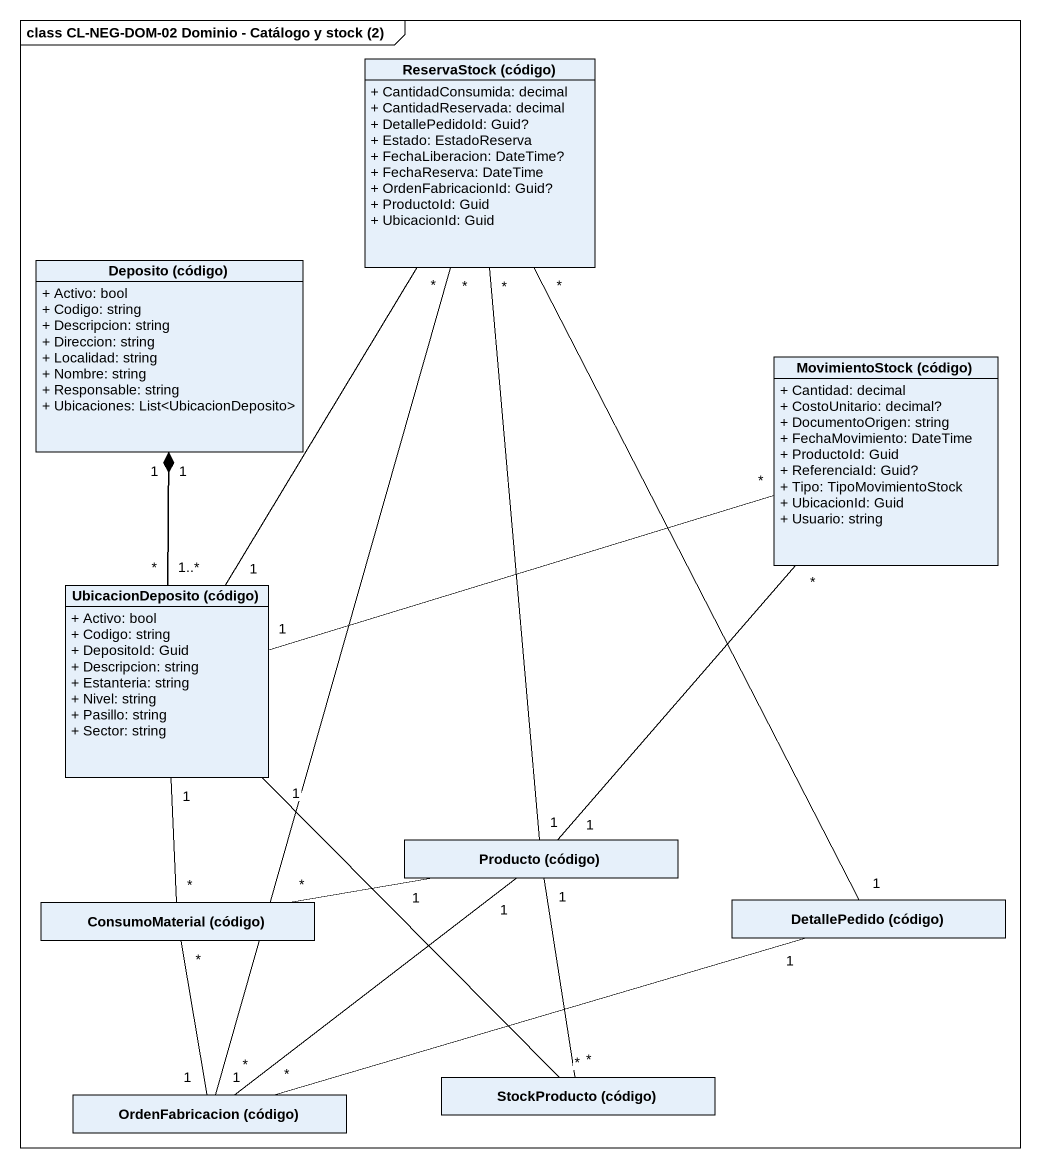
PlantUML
@startuml
mainframe class CL-NEG-DOM-02 Dominio - Catálogo y stock (2)
hide circle
hide empty members
skinparam classAttributeIconSize 0
class "ReservaStock (código)" as ReservaStock_código {
  + CantidadConsumida: decimal
  + CantidadReservada: decimal
  + DetallePedidoId: Guid?
  + Estado: EstadoReserva
  + FechaLiberacion: DateTime?
  + FechaReserva: DateTime
  + OrdenFabricacionId: Guid?
  + ProductoId: Guid
  + UbicacionId: Guid
}
class "Deposito (código)" as Deposito_código {
  + Activo: bool
  + Codigo: string
  + Descripcion: string
  + Direccion: string
  + Localidad: string
  + Nombre: string
  + Responsable: string
  + Ubicaciones: List<UbicacionDeposito>
}
class "MovimientoStock (código)" as MovimientoStock_código {
  + Cantidad: decimal
  + CostoUnitario: decimal?
  + DocumentoOrigen: string
  + FechaMovimiento: DateTime
  + ProductoId: Guid
  + ReferenciaId: Guid?
  + Tipo: TipoMovimientoStock
  + UbicacionId: Guid
  + Usuario: string
}
class "UbicacionDeposito (código)" as UbicacionDeposito_código {
  + Activo: bool
  + Codigo: string
  + DepositoId: Guid
  + Descripcion: string
  + Estanteria: string
  + Nivel: string
  + Pasillo: string
  + Sector: string
}
class "Producto (código)" as Producto_código
class "ConsumoMaterial (código)" as ConsumoMaterial_código
class "DetallePedido (código)" as DetallePedido_código
class "OrdenFabricacion (código)" as OrdenFabricacion_código
class "StockProducto (código)" as StockProducto_código
ReservaStock_código "*" -- "1" UbicacionDeposito_código
ReservaStock_código "*" -- "1" Producto_código
ReservaStock_código "*" -- "1" DetallePedido_código
ReservaStock_código "*" -- "1" OrdenFabricacion_código
Deposito_código "1" *-- "1..*" UbicacionDeposito_código
MovimientoStock_código "*" -left- "1" UbicacionDeposito_código
MovimientoStock_código "*" -- "1" Producto_código
UbicacionDeposito_código "*" -up- "1" Deposito_código
ConsumoMaterial_código "*" -up- "1" UbicacionDeposito_código
ConsumoMaterial_código "*" -right- "1" Producto_código
ConsumoMaterial_código "*" -- "1" OrdenFabricacion_código
OrdenFabricacion_código "*" -up- "1" Producto_código
OrdenFabricacion_código "*" -right- "1" DetallePedido_código
StockProducto_código "*" -up- "1" UbicacionDeposito_código
StockProducto_código "*" -up- "1" Producto_código
@enduml
